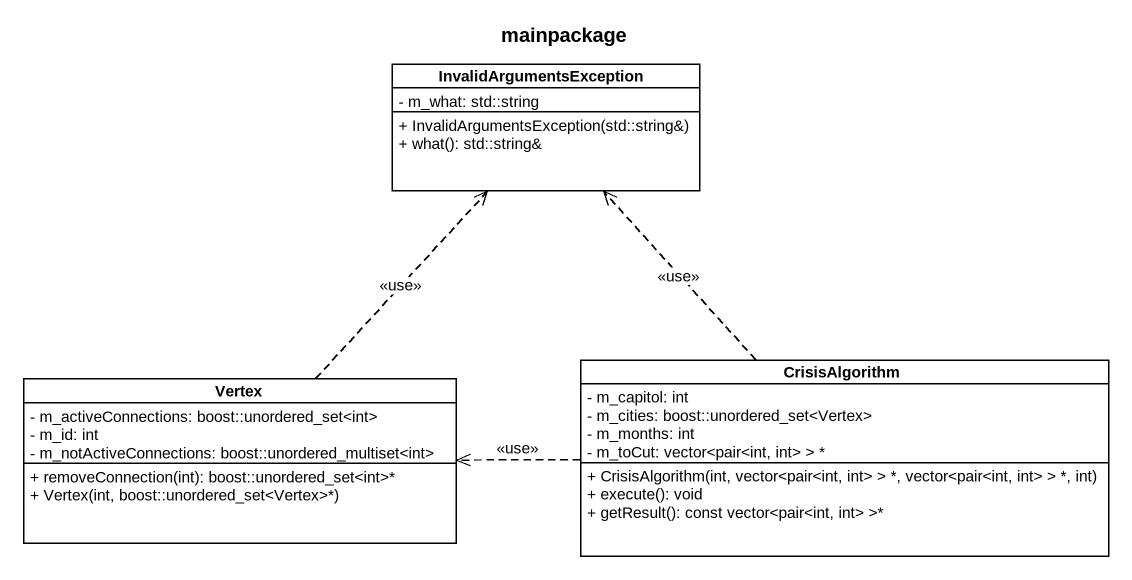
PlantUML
@startuml
title mainpackage
hide circle
hide empty members
skinparam classAttributeIconSize 0
class InvalidArgumentsException {
  - m_what: std::string
  + InvalidArgumentsException(std::string&)
  + what(): std::string&
}
class Vertex {
  - m_activeConnections: boost::unordered_set<int>
  - m_id: int
  - m_notActiveConnections: boost::unordered_multiset<int>
  + removeConnection(int): boost::unordered_set<int>*
  + Vertex(int, boost::unordered_set<Vertex>*)
}
class CrisisAlgorithm {
  - m_capitol: int
  - m_cities: boost::unordered_set<Vertex>
  - m_months: int
  - m_toCut: vector<pair<int, int> > *
  + CrisisAlgorithm(int, vector<pair<int, int> > *, vector<pair<int, int> > *, int)
  + execute(): void
  + getResult(): const vector<pair<int, int> >*
}
Vertex .up.> InvalidArgumentsException : <<use>>
CrisisAlgorithm .up.> InvalidArgumentsException : <<use>>
CrisisAlgorithm .left.> Vertex : <<use>>
@enduml
